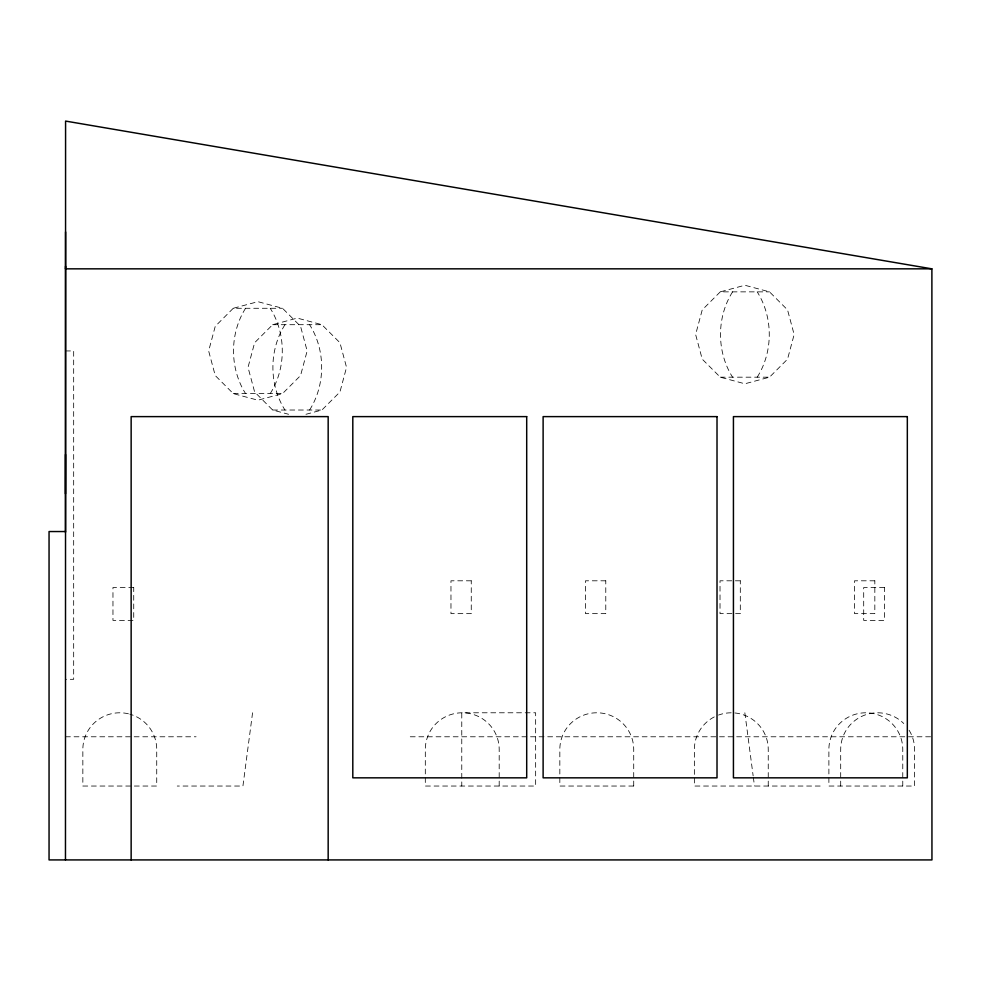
<?xml version="1.0" encoding="UTF-8"?>
<svg xmlns="http://www.w3.org/2000/svg" width="981" height="981" viewBox="0 0 981 981"><rect width="100%" height="100%" fill="white"/><g stroke="black" fill="none" stroke-linecap="round" stroke-linejoin="round"><path stroke-width="0.74" stroke-dasharray="4.91 3.68" d="M252.571 712.782L242.932 786.039L177.254 786.039M245.581 308.279C229.505 333.614 229.505 368.267 245.581 393.602M284.968 324.699C268.88 350.033 268.88 384.687 284.968 410.021M270.216 393.602C286.305 368.267 286.305 333.614 270.216 308.279M309.591 410.021C325.68 384.687 325.68 350.033 309.591 324.699M732.574 291.86C716.486 317.194 716.486 351.848 732.574 377.182M757.197 377.182C773.286 351.848 773.286 317.194 757.197 291.86M233.27 308.279L215.244 326.317L208.646 350.94L215.244 375.564L233.27 393.602L257.905 400.199L282.528 393.602L300.554 375.564L307.151 350.94L300.554 326.317L282.528 308.279L257.905 301.682L233.27 308.279L282.528 308.279M305.974 414.289L321.915 410.021L339.941 391.983L346.538 367.36L339.941 342.725L321.915 324.699L297.28 318.102L272.657 324.699L254.631 342.725L248.021 367.36L254.631 391.983L272.657 410.021L288.586 414.289M720.262 291.86L702.224 309.898L695.627 334.521L702.224 359.144L720.262 377.182L744.886 383.779L769.509 377.182L787.547 359.144L794.144 334.521L787.547 309.898L769.509 291.86L744.886 285.263L720.262 291.86L769.509 291.86M272.657 324.699L321.915 324.699M65.531 350.94L73.673 350.94L73.673 679.318L65.469 679.318M720.262 377.182L769.509 377.182M233.27 393.602L282.528 393.602M272.657 410.021L321.915 410.021M65.469 736.78L196.077 736.78M410.266 736.78L931.938 736.78M820.165 786.039L694.364 786.039L694.364 749.41A36.947 36.628 0 0 1 717.16 715.578M744.849 712.782L753.138 775.787M753.334 777.246L754.487 786.039M902.765 786.039L902.765 749.41A36.947 36.628 0 0 0 865.831 712.782A36.947 36.628 0 0 0 828.884 749.41L828.884 786.039L914.574 786.039L914.574 749.41A36.947 36.628 0 0 0 908.345 729.067M840.692 786.039L840.692 749.41A36.947 36.628 0 0 1 903.759 723.512M768.246 786.039L768.246 749.41A36.947 36.628 0 0 0 718.497 715.063M499.194 786.039L499.194 749.41A36.947 36.628 0 0 0 462.247 712.782A36.947 36.628 0 0 0 425.313 749.41L425.313 786.039L535.651 786.039L535.651 712.782L461.769 712.782L461.769 786.039M128.425 713.8A36.947 36.628 0 0 0 82.845 749.41L82.845 786.039L156.727 786.039L156.727 749.41A36.947 36.628 0 0 0 129.848 714.168M471.26 580.801L450.966 580.801L450.966 613.64L471.26 613.64L471.26 580.801M605.78 580.801L585.485 580.801L585.485 613.64L605.78 613.64L605.78 580.801M740.312 580.801L720.017 580.801L720.017 613.64L740.312 613.64L740.312 580.801M874.831 580.801L854.537 580.801L854.537 613.64L874.831 613.64L874.831 580.801M133.723 587.545L112.962 587.545L112.962 620.384L133.723 620.384L133.723 587.545M884.457 587.545L863.697 587.545L863.697 620.384L884.457 620.384L884.457 587.545M633.714 786.039L559.832 786.039L559.832 749.41A36.947 36.628 0 0 1 596.779 712.782A36.947 36.628 0 0 1 633.714 749.41L633.714 786.039"/><path stroke-width="1.47" d="M65.469 493.811L65.506 454.473M65.519 532.229L65.58 121.08L931.889 268.843L931.95 859.92L49.05 859.92L49.05 531.543L65.469 531.543M65.469 859.92L65.58 231.908M65.506 268.843L931.84 268.831M328.169 859.92L328.169 416.618L131.147 416.618L131.147 859.92M65.543 266.243L65.543 268.843M526.699 416.618L352.804 416.618L352.804 777.835L526.699 777.835L526.699 416.618M717.013 416.618L543.118 416.618L543.118 777.835L717.013 777.835L717.013 416.618M907.327 416.618L733.432 416.618L733.432 777.835L907.327 777.835L907.327 416.618"/></g></svg>
